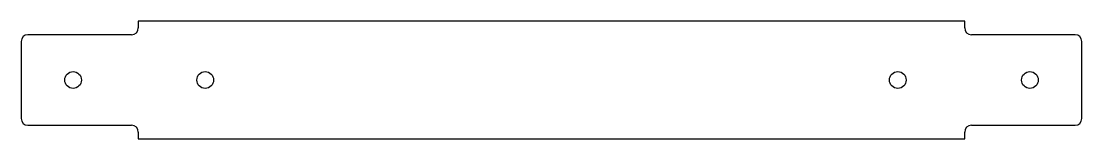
# Model space of a CAD drawing. Header units: millimetres. Extents: x 0 to 317, y 0 to 35.
import ezdxf

# ---------------------------------------------------------------- set-up
doc = ezdxf.new("R2010")
doc.units = ezdxf.units.MM

msp = doc.modelspace()

# ---------------------------------------------------------------- linework, layer by layer
at = {"color": 7, "linetype": 'Continuous', "lineweight": 25}
for p, q in [((35, 35), (35, 33)), ((282, 35), (35, 35)), ((282, 33), (282, 35)), ((0, 29), (0, 6)), ((33, 31), (2, 31)), ((315, 31), (284, 31)), ((317, 6), (317, 29)), ((2, 4), (33, 4)), ((284, 4), (315, 4)), ((35, 2), (35, 0)), ((35, 0), (282, 0)), ((282, 0), (282, 2))]:
    msp.add_line(p, q, dxfattribs=at)
for centre in [(15.5, 17.5), (55, 17.5), (262, 17.5), (301.5, 17.5)]:
    msp.add_circle(centre, 2.5, dxfattribs=at)
for centre, start, end in [((33, 33), 270, 0), ((284, 33), 180, 270), ((2, 29), 90, 180), ((315, 29), 0, 90), ((2, 6), 180, 270), ((33, 2), 0, 90), ((284, 2), 90, 180), ((315, 6), 270, 0)]:
    msp.add_arc(centre, 2, start, end, dxfattribs=at)

doc.saveas('drawing.dxf')
